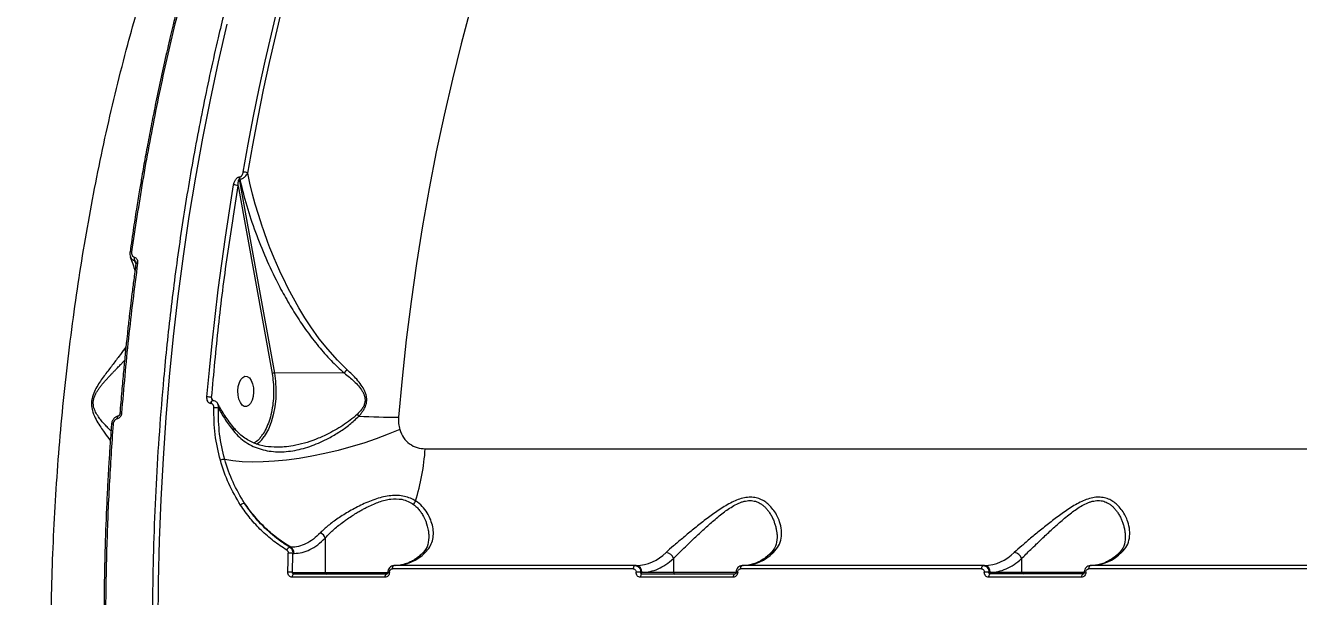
# Model space of a CAD drawing. Header units: millimetres. Extents: x -5873 to 5805, y -5301 to 4302.
# Drawn here: x 136.3 to 512.3, y 1061.1 to 1229.9 of the extents above; entities that cross this region are included whole.
import ezdxf

# ---------------------------------------------------------------- set-up
doc = ezdxf.new("R2010")
doc.units = ezdxf.units.MM
for name, color, linetype in [('DIKOM_ОБЪЕКТ', 7, 'Continuous'), ('DIKOM_РАЗМЕР_ЗОНА', 7, 'Continuous'), ('DIKOM_РАЗМЕР_ОБЪЕКТА', 7, 'Continuous')]:
    doc.layers.add(name, color=color, linetype=linetype)
doc.styles.add('style1', font='arial.ttf', dxfattribs={"width": 0.8})
doc.dimstyles.new('1-50', dxfattribs={"dimtxt": 300, "dimasz": 200, "dimexe": 100, "dimexo": 0, "dimgap": 100, "dimtad": 1, "dimtxsty": 'style1', "dimcen": 200, "dimclrd": 7, "dimclre": 7, "dimclrt": 7, "dimadec": 1, "dimazin": 2, "dimtfac": 1, "dimtmove": 0, "dimatfit": 2, "dimfxl": 0, "dimlwd": 25, "dimlwe": 18, "dimarcsym": 0})

# ---------------------------------------------------------------- blocks, each defined once
blk = doc.blocks.new('*D9')
at = {"layer": 'Defpoints', "color": 0, "transparency": 16777216}
for p in [(1338.11, 2802.44), (-4588.97, -1585.51), (-117.5, -1585.51)]:
    blk.add_point(p, dxfattribs=at)
at = {"layer": 'DIKOM_РАЗМЕР_ОБЪЕКТА', "color": 7, "lineweight": 18, "transparency": 16777216}
for p, q in [((1338.11, 2802.44), (-4688.97, 2802.44)), ((-117.5, -1585.51), (-4688.97, -1585.51))]:
    blk.add_line(p, q, dxfattribs=at)
at = {"layer": 'DIKOM_РАЗМЕР_ОБЪЕКТА', "color": 7, "lineweight": 25, "transparency": 16777216}
blk.add_line((-4588.97, 2602.44), (-4588.97, -1385.51), dxfattribs=at)
at = {"layer": 'DIKOM_РАЗМЕР_ОБЪЕКТА', "color": 7, "transparency": 16777216}
for points in [[(-4622.31, 2602.44), (-4555.64, 2602.44), (-4588.97, 2802.44)], [(-4622.31, -1385.51), (-4555.64, -1385.51), (-4588.97, -1585.51)]]:
    blk.add_solid(points, dxfattribs=at)
at = {"layer": 'DIKOM_РАЗМЕР_ОБЪЕКТА', "color": 7, "transparency": 16777216, "insert": (-4842.15, 460.98), "char_height": 300, "attachment_point": 5, "rotation": 90, "style": 'style1'}
blk.add_mtext('4400', dxfattribs=at)
blk = doc.blocks.new('*D11')
at = {"layer": 'Defpoints', "color": 0, "transparency": 16777216}
for p in [(-510, 4302.44), (-5422.89, -3651.6), (284.83, -3651.6)]:
    blk.add_point(p, dxfattribs=at)
at = {"layer": 'DIKOM_РАЗМЕР_ЗОНА', "color": 7, "lineweight": 18, "transparency": 16777216}
for p, q in [((-510, 4302.44), (-5522.89, 4302.44)), ((284.83, -3651.6), (-5522.89, -3651.6))]:
    blk.add_line(p, q, dxfattribs=at)
at = {"layer": 'DIKOM_РАЗМЕР_ЗОНА', "color": 7, "lineweight": 25, "transparency": 16777216}
blk.add_line((-5422.89, 4102.44), (-5422.89, -3451.6), dxfattribs=at)
at = {"layer": 'DIKOM_РАЗМЕР_ЗОНА', "color": 7, "transparency": 16777216}
for points in [[(-5456.22, 4102.44), (-5389.56, 4102.44), (-5422.89, 4302.44)], [(-5456.22, -3451.6), (-5389.56, -3451.6), (-5422.89, -3651.6)]]:
    blk.add_solid(points, dxfattribs=at)
at = {"layer": 'DIKOM_РАЗМЕР_ЗОНА', "color": 7, "transparency": 16777216, "insert": (-5676.06, -474.49), "char_height": 300, "attachment_point": 5, "rotation": 90, "style": 'style1'}
blk.add_mtext('7950', dxfattribs=at)

msp = doc.modelspace()

# ---------------------------------------------------------------- linework, layer by layer
at = {"layer": 'DIKOM_ОБЪЕКТ', "color": 7, "linetype": 'Continuous', "lineweight": 15}
for p, q in [((199.448, 1185.145), (199.552, 1185.145)), ((199.111, 1182.493), (209.123, 1127.044)), ((199.451, 1184.498), (209.795, 1127.209)), ((199.451, 1184.498), (199.555, 1184.498)), ((168.898, 1159.548), (168.501, 1160.495)), ((165.973, 1135.07), (165.611, 1134.457)), ((230.464, 1127.211), (209.795, 1127.209)), ((191.025, 1118.195), (191.106, 1118.195)), ((191.685, 1119.029), (191.266, 1119.976)), ((191.614, 1119.039), (191.533, 1119.039)), ((254.357, 1104.798), (554.366, 1104.816)), ((214.662, 1075.69), (214.378, 1075.69)), ((224.792, 1078.396), (224.792, 1068.294)), ((215.164, 1068.293), (215.294, 1073.906)), ((215.294, 1073.906), (215.602, 1073.906)), ((327.652, 1072.35), (327.653, 1068.3)), ((430.512, 1072.356), (430.513, 1068.306)), ((215.164, 1068.293), (224.792, 1068.294)), ((224.792, 1068.294), (243.499, 1068.295)), ((315.816, 1069.34), (244.671, 1069.335)), ((316.33, 1070.299), (245.185, 1070.295)), ((316.67, 1070.299), (316.33, 1070.299)), ((318.024, 1068.299), (318.384, 1068.299)), ((318.384, 1068.299), (327.653, 1068.3)), ((327.653, 1068.3), (346.359, 1068.301)), ((418.676, 1069.346), (347.531, 1069.342)), ((419.19, 1070.305), (348.045, 1070.301)), ((419.53, 1070.305), (419.19, 1070.305)), ((420.884, 1068.305), (421.244, 1068.305)), ((421.244, 1068.305), (430.513, 1068.306)), ((430.513, 1068.306), (449.219, 1068.307)), ((521.536, 1069.352), (450.391, 1069.348)), ((522.05, 1070.311), (450.905, 1070.307)), ((242.479, 1066.829), (215.05, 1066.828)), ((242.994, 1067.795), (215.565, 1067.793)), ((345.339, 1066.836), (317.91, 1066.834)), ((345.854, 1067.801), (318.425, 1067.799)), ((448.199, 1066.842), (420.77, 1066.84)), ((448.714, 1067.807), (421.285, 1067.805))]:
    msp.add_line(p, q, dxfattribs=at)
at = {"layer": 'DIKOM_ОБЪЕКТ', "color": 7, "linetype": 'Continuous', "lineweight": 15, "flags": 128}
for points in [[(200.609, 1186.604), (202.098, 1194.887), (203.676, 1203.107), (205.342, 1211.262), (207.095, 1219.348), (208.935, 1227.36), (210.861, 1235.297), (212.872, 1243.153), (214.966, 1250.926)], [(201.916, 1186.308), (203.402, 1194.572), (204.976, 1202.775), (206.638, 1210.912), (208.388, 1218.979), (210.224, 1226.974), (212.145, 1234.893), (214.152, 1242.732), (216.242, 1250.488)], [(267.779, 1234.816), (264.993, 1224.497), (262.37, 1214.017), (259.913, 1203.387), (257.625, 1192.617), (255.506, 1181.715), (253.56, 1170.694), (251.788, 1159.562), (250.192, 1148.331), (248.773, 1137.01), (247.532, 1125.61), (246.471, 1114.143)], [(175.492, 1053.293), (175.597, 1065.48), (175.885, 1077.657), (176.354, 1089.812), (177.005, 1101.935), (177.837, 1114.016), (178.849, 1126.046), (180.04, 1138.013), (181.41, 1149.908), (182.956, 1161.721), (184.679, 1173.442), (186.576, 1185.061), (188.646, 1196.568), (190.888, 1207.953), (193.298, 1219.208), (195.876, 1230.321)], [(231.25, 1128.229), (228.432, 1130.976), (225.546, 1134.217), (223.078, 1137.345), (220.553, 1140.898), (218.828, 1143.546), (217.064, 1146.454), (215.434, 1149.332), (213.917, 1152.195), (212.356, 1155.347), (211.746, 1156.641), (211.106, 1158.039), (210.44, 1159.542), (209.751, 1161.152), (209.042, 1162.869), (208.786, 1163.507), (208.509, 1164.207), (208.211, 1164.972), (207.895, 1165.8), (207.561, 1166.693), (206.965, 1168.333), (206.546, 1169.526), (206.292, 1170.269), (206.223, 1170.471), (206.204, 1170.529), (206.197, 1170.549), (206.195, 1170.556), (206.194, 1170.558), (206.194, 1170.558), (206.194, 1170.559), (206.194, 1170.559), (206.194, 1170.559), (206.194, 1170.559), (206.194, 1170.559), (206.194, 1170.559), (206.194, 1170.559), (205.071, 1174.038), (204.178, 1177.063), (203.361, 1180.084), (202.574, 1183.299), (201.916, 1186.308)], [(189.9, 1120.137), (190.611, 1128.089), (191.399, 1136.013), (192.267, 1143.905), (193.212, 1151.764), (194.235, 1159.586), (195.335, 1167.369), (196.511, 1175.109), (197.764, 1182.804)], [(167.64, 1163.069), (167.489, 1163.065), (167.361, 1163.051), (167.26, 1163.029), (167.19, 1162.998), (167.153, 1162.961), (167.147, 1162.941)], [(169.388, 1159.637), (169.231, 1159.632), (169.099, 1159.617), (168.997, 1159.594), (168.929, 1159.562), (168.898, 1159.523), (168.896, 1159.512)], [(203.354, 1124.002), (203.599, 1122.813), (203.662, 1121.538), (203.537, 1120.28), (203.235, 1119.141), (202.78, 1118.214), (202.209, 1117.574), (201.567, 1117.272), (200.909, 1117.333), (200.285, 1117.752), (199.748, 1118.495), (199.34, 1119.501), (199.095, 1120.691), (199.032, 1121.966), (199.157, 1123.223), (199.459, 1124.362), (199.914, 1125.289), (200.485, 1125.929), (201.126, 1126.231), (201.785, 1126.17), (202.409, 1125.751), (202.946, 1125.008), (203.354, 1124.002)], [(209.795, 1127.209), (210.131, 1124.759), (210.27, 1122.238), (210.208, 1119.706), (209.947, 1117.222), (209.493, 1114.844), (208.857, 1112.63), (208.054, 1110.631), (207.103, 1108.895), (206.81, 1108.458)], [(191.025, 1118.195), (191.068, 1118.466), (191.148, 1118.702), (191.26, 1118.886), (191.393, 1119.001), (191.533, 1119.039)], [(191.619, 1119.039), (191.618, 1119.039), (191.474, 1119.001), (191.34, 1118.886), (191.229, 1118.702), (191.149, 1118.466), (191.106, 1118.195)], [(163.423, 1113.711), (163.424, 1113.942), (163.455, 1114.15), (163.515, 1114.325), (163.599, 1114.454), (163.702, 1114.532), (163.766, 1114.55)], [(246.823, 1110.501), (243.443, 1109.094), (239.894, 1107.761), (236.214, 1106.516), (232.436, 1105.37), (228.6, 1104.335), (224.743, 1103.42), (220.903, 1102.636), (217.117, 1101.99), (213.424, 1101.488), (209.859, 1101.135), (206.459, 1100.935), (203.256, 1100.889), (200.282, 1100.998), (197.566, 1101.261), (195.136, 1101.676)], [(197.724, 1110.114), (197.856, 1110.365), (197.927, 1110.59), (197.934, 1110.779), (197.877, 1110.925), (197.87, 1110.935)], [(213.792, 1068.331), (213.806, 1069.035), (213.821, 1069.738), (213.836, 1070.442), (213.852, 1071.145), (213.869, 1071.848), (213.886, 1072.551), (213.904, 1073.255), (213.922, 1073.958)], [(244.671, 1069.335), (244.684, 1069.525), (244.716, 1069.706), (244.764, 1069.871), (244.828, 1070.016), (244.906, 1070.135), (244.993, 1070.223), (245.087, 1070.277), (245.185, 1070.295)], [(316.33, 1070.299), (316.232, 1070.281), (316.138, 1070.227), (316.051, 1070.139), (315.973, 1070.02), (315.909, 1069.876), (315.86, 1069.71), (315.829, 1069.529), (315.816, 1069.34)], [(347.531, 1069.342), (347.544, 1069.531), (347.576, 1069.712), (347.624, 1069.878), (347.689, 1070.022), (347.766, 1070.141), (347.853, 1070.229), (347.947, 1070.283), (348.045, 1070.301)], [(419.19, 1070.305), (419.092, 1070.287), (418.998, 1070.233), (418.911, 1070.145), (418.833, 1070.027), (418.769, 1069.882), (418.721, 1069.716), (418.689, 1069.535), (418.676, 1069.346)], [(450.391, 1069.348), (450.404, 1069.537), (450.436, 1069.718), (450.485, 1069.884), (450.549, 1070.028), (450.626, 1070.147), (450.713, 1070.235), (450.807, 1070.289), (450.905, 1070.307)], [(215.565, 1067.793), (215.466, 1067.775), (215.372, 1067.72), (215.284, 1067.632), (215.207, 1067.512), (215.143, 1067.367), (215.094, 1067.2), (215.063, 1067.018), (215.05, 1066.828)], [(318.425, 1067.799), (318.326, 1067.781), (318.232, 1067.726), (318.144, 1067.638), (318.067, 1067.519), (318.003, 1067.373), (317.954, 1067.206), (317.923, 1067.024), (317.91, 1066.834)], [(421.285, 1067.805), (421.186, 1067.787), (421.092, 1067.733), (421.004, 1067.644), (420.927, 1067.525), (420.863, 1067.379), (420.814, 1067.212), (420.783, 1067.03), (420.77, 1066.84)]]:
    msp.add_lwpolyline(points, dxfattribs=at)
at = {"layer": 'DIKOM_ОБЪЕКТ', "color": 7, "linetype": 'Continuous', "lineweight": 15}
for centre, radius, start, end in [((201.321, 1184.828), 1.899, 170.41664, 190.03352), ((201.421, 1184.828), 1.896, 170.39795, 190.05221), ((200.623, 1183.635), 2.969, 64.18257, 90.27269), ((197.797, 1179.872), 2.932, 63.37869, 90.6413), ((170.027, 1160.963), 1.596, 164.25648, 197.02502), ((238.199, 1122.052), 9.298, 138.36965, 146.30017), ((209.78, 1125.824), 1.385, 89.37723, 118.29493), ((189.945, 1114.661), 5.477, 76.04479, 90.46741), ((192.315, 1112.143), 4.772, 78.63719, 94.6845), ((164.5, 1114.631), 0.679, 77.39797, 120.04992), ((258.913, 1138.876), 34.339, 224.09984, 225.30535), ((246.884, 1341.952), 227.81, 266.94939, 269.89597), ((162.018, 1111.349), 0.74, 78.80077, 117.73753), ((199.642, 1113.234), 8.613, 304.52516, 326.32172), ((186.985, 1109.255), 67.519, 342.88851, 356.21483), ((194.998, 1098.973), 2.707, 87.07448, 115.29644), ((201.139, 1086.848), 1.894, 94.80947, 134.9048), ((253.746, 1087.476), 2.938, 139.38897, 162.83398), ((222.37, 1077.669), 2.528, 16.70853, 66.19334), ((214.709, 1074.431), 1.302, 104.70815, 161.12892), ((213.547, 1073.963), 2.056, 358.41204, 57.14199), ((213.971, 1056.983), 16.975, 85.53243, 90.16617), ((245.05, 1083.408), 13.122, 272.07504, 315.14449), ((254.316, 1072.839), 1.315, 88.46352, 131.50694), ((316.195, 1083.413), 13.122, 272.07549, 315.14348), ((325.345, 1071.787), 2.375, 13.71919, 86.34041), ((347.91, 1083.414), 13.122, 272.07504, 315.14449), ((357.176, 1072.845), 1.315, 88.45659, 131.51387), ((419.055, 1083.418), 13.121, 272.07481, 315.14472), ((428.205, 1071.793), 2.375, 13.719, 86.34372), ((450.77, 1083.421), 13.122, 272.07608, 315.14345), ((460.036, 1072.851), 1.315, 88.45659, 131.51387), ((213.842, 1045.412), 22.919, 86.69306, 90.12443), ((225.26, 1068.261), 0.468, 175.94719, 265.26109), ((243.642, 1066.012), 2.326, 86.26856, 98.24649), ((316.702, 1045.418), 22.919, 86.69306, 90.12443), ((316.515, 1068.432), 1.874, 355.94092, 85.27046), ((328.12, 1068.267), 0.468, 175.93159, 265.27669), ((346.502, 1066.018), 2.326, 86.26856, 98.24649), ((419.562, 1045.435), 22.909, 86.69229, 90.12492), ((419.375, 1068.438), 1.874, 355.94482, 85.26656), ((430.98, 1068.273), 0.468, 175.93159, 265.27669), ((449.362, 1066.024), 2.326, 86.26856, 98.24649), ((243.447, 1066.968), 0.977, 124.11137, 188.17316), ((346.306, 1066.975), 0.977, 124.09874, 188.18579), ((449.167, 1066.981), 0.977, 124.09874, 188.18579)]:
    msp.add_arc(centre, radius, start, end, dxfattribs=at)
for points, knots in [([(389.961, 1472.261), (386.255, 1472.167), (378.593, 1471.975), (367.042, 1470.108), (355.378, 1467.078), (343.915, 1462.835), (332.683, 1457.457), (321.711, 1450.981), (311.024, 1443.458), (300.646, 1434.936), (290.6, 1425.466), (280.906, 1415.101), (271.581, 1403.894), (262.642, 1391.899), (254.102, 1379.17), (245.974, 1365.762), (238.268, 1351.729), (230.991, 1337.126), (225.351, 1324.658), (221.139, 1314.662), (218.193, 1307.344), (215.345, 1299.94), (212.596, 1292.455), (209.946, 1284.895), (207.394, 1277.266), (204.266, 1267.456), (200.674, 1255.384), (196.758, 1240.957), (192.741, 1224.657), (188.761, 1206.438), (184.973, 1186.275), (181.763, 1166.052), (179.115, 1145.833), (177.167, 1127.141), (175.773, 1109.983), (174.81, 1094.328), (174.151, 1078.633), (173.795, 1062.919), (173.743, 1047.21), (173.993, 1031.526), (174.616, 1013.81), (175.768, 994.114), (177.617, 972.533), (180.048, 951.211), (183.002, 930.171), (185.439, 916.443), (186.656, 909.584)], [0, 0, 0, 0, 0.026812, 0.055425, 0.0837964, 0.1119261, 0.1398143, 0.1674608, 0.1948657, 0.222029, 0.2489507, 0.2756308, 0.3020692, 0.328266, 0.3542211, 0.3799347, 0.4054066, 0.4306369, 0.4556255, 0.4672226, 0.4787602, 0.4902383, 0.5016569, 0.513016, 0.5243156, 0.5355558, 0.5560072, 0.5762587, 0.5963103, 0.6233297, 0.6499774, 0.6762534, 0.7021576, 0.7276901, 0.747293, 0.7668725, 0.7864287, 0.8059615, 0.8254711, 0.8449573, 0.8644202, 0.8916276, 0.9187892, 0.9459052, 0.9729755, 1, 1, 1, 1]), ([(146.661, 977.768), (146.211, 983.272), (145.31, 994.298), (144.42, 1011.006), (143.874, 1027.831), (143.709, 1044.753), (143.907, 1060.672), (144.396, 1075.577), (145.107, 1089.473), (146.082, 1103.423), (147.326, 1117.407), (148.843, 1131.405), (150.607, 1145.157), (152.607, 1158.658), (154.834, 1171.905), (157.329, 1185.119), (160.095, 1198.278), (163.136, 1211.359), (166.245, 1223.513), (169.37, 1234.757), (172.462, 1245.116), (175.746, 1255.375), (179.224, 1265.519), (182.896, 1275.533), (186.762, 1285.401), (191.653, 1297.087), (197.724, 1310.402), (205.15, 1325.059), (213.074, 1339.117), (220.268, 1350.557), (226.531, 1359.669), (231.71, 1366.729), (237.05, 1373.483), (241.025, 1378.279), (243.251, 1380.712), (243.612, 1381.107)], [0, 0, 0, 0, 0.0354951, 0.0711034, 0.1068249, 0.1426591, 0.1786056, 0.2078956, 0.2374131, 0.2671579, 0.2971299, 0.3273291, 0.3577552, 0.3868608, 0.4162541, 0.445935, 0.4759033, 0.5061593, 0.5367026, 0.5617131, 0.5869469, 0.612404, 0.6380843, 0.6639879, 0.6901148, 0.716465, 0.7591828, 0.8024978, 0.84641, 0.8909196, 0.9166241, 0.9425237, 0.9686188, 0.994909, 1, 1, 1, 1]), ([(183.824, 1245.552), (183.282, 1243.501), (182.289, 1239.747), (180.987, 1234.584), (179.97, 1230.432), (179.157, 1227.025), (178.451, 1224.002), (177.446, 1219.617), (176.153, 1213.76), (174.693, 1206.788), (173.375, 1200.164), (172.223, 1194.091), (171.328, 1189.145), (170.598, 1184.966), (169.928, 1181.02), (169.107, 1175.992), (168.151, 1169.863), (167.507, 1165.389), (167.158, 1162.97)], [0, 0, 0, 0, 0.07783, 0.1424865, 0.1940269, 0.2330469, 0.2692341, 0.3060996, 0.3950658, 0.4843769, 0.5601548, 0.6347974, 0.7028614, 0.737135, 0.7838021, 0.8431374, 0.9151818, 1, 1, 1, 1]), ([(184.315, 1245.72), (182.57, 1238.944), (179.105, 1225.49), (174.668, 1204.805), (170.776, 1184.058), (168.68, 1170.031), (167.64, 1163.069)], [0, 0, 0, 0, 0.2555167, 0.5073556, 0.7555168, 1, 1, 1, 1]), ([(197.764, 1182.804), (197.819, 1183.054), (197.928, 1183.553), (198.261, 1184.27), (198.671, 1184.804), (199.047, 1185.052), (199.277, 1185.133), (199.391, 1185.141), (199.448, 1185.145)], [0, 0, 0, 0, 0.2499203, 0.4995218, 0.7488642, 0.8743983, 0.9379914, 1, 1, 1, 1]), ([(199.552, 1185.145), (199.625, 1185.155), (199.77, 1185.174), (199.97, 1185.308), (200.142, 1185.484), (200.33, 1185.756), (200.505, 1186.136), (200.574, 1186.448), (200.609, 1186.604)], [0, 0, 0, 0, 0.1247363, 0.2501616, 0.3690076, 0.5006582, 0.7501572, 1, 1, 1, 1]), ([(199.555, 1184.498), (199.699, 1184.513), (199.98, 1184.543), (200.405, 1184.714), (200.781, 1184.936), (201.199, 1185.267), (201.62, 1185.729), (201.819, 1186.117), (201.916, 1186.308)], [0, 0, 0, 0, 0.149497, 0.2920763, 0.4240505, 0.5481363, 0.7791053, 1, 1, 1, 1]), ([(191.266, 1119.976), (191.917, 1127.02), (193.218, 1141.109), (195.838, 1161.985), (198.02, 1175.657), (199.111, 1182.493)], [0, 0, 0, 0, 0.333315, 0.6666812, 1, 1, 1, 1]), ([(199.111, 1182.493), (199.105, 1182.85), (199.095, 1183.387), (199.183, 1184.022), (199.274, 1184.337), (199.366, 1184.462), (199.415, 1184.493), (199.439, 1184.496), (199.451, 1184.498)], [0, 0, 0, 0, 0.4982061, 0.7484157, 0.9090549, 0.9606752, 0.9812944, 1, 1, 1, 1]), ([(199.555, 1184.498), (200.213, 1181.87), (201.529, 1176.619), (204.139, 1168.843), (207.185, 1161.204), (210.327, 1154.556), (213.404, 1148.864), (216.278, 1144.101), (219.401, 1139.476), (222.797, 1135.054), (226.447, 1130.872), (229.135, 1128.422), (230.464, 1127.211)], [0, 0, 0, 0, 0.1255422, 0.2509411, 0.3755017, 0.4997558, 0.5834671, 0.6671964, 0.7500235, 0.8342952, 0.9180367, 1, 1, 1, 1]), ([(167.147, 1162.941), (167.127, 1162.692), (167.086, 1162.185), (167.215, 1161.729), (167.281, 1161.496)], [0, 0, 0, 0, 0.4890567, 1, 1, 1, 1]), ([(167.64, 1163.069), (167.626, 1162.882), (167.598, 1162.507), (167.736, 1161.984), (167.982, 1161.636), (168.253, 1161.453), (168.412, 1161.415), (168.491, 1161.396)], [0, 0, 0, 0, 0.2488772, 0.4987147, 0.7484093, 0.8752799, 1, 1, 1, 1]), ([(168.904, 1159.537), (168.69, 1157.946), (168.29, 1154.965), (167.76, 1150.781), (167.322, 1147.193), (166.971, 1144.204), (166.691, 1141.745), (166.414, 1139.251), (166.089, 1136.229), (165.679, 1132.25), (165.205, 1127.38), (164.681, 1121.613), (164.346, 1117.459), (164.166, 1115.234)], [0, 0, 0, 0, 0.1089507, 0.2041321, 0.28557, 0.3532809, 0.4072744, 0.4524971, 0.5222963, 0.6119251, 0.7213961, 0.8507372, 1, 1, 1, 1]), ([(169.388, 1159.637), (168.439, 1152.264), (166.551, 1137.606), (165.28, 1122.701), (164.648, 1115.293)], [0, 0, 0, 0, 0.5030406, 1, 1, 1, 1]), ([(167.244, 1161.517), (167.768, 1160.129), (168.312, 1158.687), (168.588, 1157.291), (168.598, 1157.24)], [0, 0, 0, 0, 0.9631938, 1, 1, 1, 1]), ([(167.297, 1161.532), (167.309, 1161.473), (167.372, 1161.164), (167.683, 1160.846), (168.107, 1160.585), (168.369, 1160.525), (168.501, 1160.495)], [0, 0, 0, 0, 0.1040828, 0.5426246, 0.769847, 1, 1, 1, 1]), ([(168.491, 1161.396), (168.574, 1161.375), (168.741, 1161.334), (169.023, 1161.14), (169.28, 1160.775), (169.428, 1160.228), (169.402, 1159.834), (169.388, 1159.637)], [0, 0, 0, 0, 0.1241128, 0.2515797, 0.5012543, 0.7509715, 1, 1, 1, 1]), ([(168.501, 1160.495), (168.533, 1160.481), (168.6, 1160.451), (168.726, 1160.316), (168.792, 1160.184), (168.839, 1160.091)], [0, 0, 0, 0, 0.2015901, 0.4350086, 1, 1, 1, 1]), ([(168.845, 1160.076), (168.872, 1159.99), (168.929, 1159.804), (168.908, 1159.615), (168.896, 1159.513)], [0, 0, 0, 0, 0.4615984, 1, 1, 1, 1]), ([(165.611, 1134.457), (165.048, 1133.675), (163.923, 1132.114), (161.928, 1129.522), (159.786, 1126.736), (157.93, 1124.152), (156.595, 1121.765), (155.964, 1120.046), (155.754, 1118.597), (155.768, 1117.174), (156.196, 1115.35), (157.109, 1113.405), (158.219, 1111.583), (159.517, 1109.716), (160.598, 1108.281), (161.213, 1107.515), (161.352, 1107.343)], [0, 0, 0, 0, 0.105761, 0.2112334, 0.3173799, 0.4252059, 0.4798444, 0.5354151, 0.5633906, 0.5914948, 0.6470224, 0.7199887, 0.7917886, 0.8627928, 0.9690653, 1, 1, 1, 1]), ([(165.611, 1134.457), (165.631, 1134.271), (165.659, 1134.013), (165.793, 1133.761), (165.83, 1133.69)], [0, 0, 0, 0, 0.7185665, 1, 1, 1, 1]), ([(161.546, 1110.094), (161.465, 1110.172), (161.088, 1110.534), (160.386, 1111.25), (159.449, 1112.249), (158.51, 1113.352), (157.6, 1114.578), (156.905, 1115.772), (156.493, 1116.867), (156.299, 1117.78), (156.278, 1118.751), (156.465, 1119.738), (156.82, 1120.685), (157.278, 1121.557), (157.805, 1122.376), (158.371, 1123.146), (158.987, 1123.916), (159.639, 1124.677), (160.305, 1125.42), (160.964, 1126.135), (161.605, 1126.815), (162.255, 1127.495), (162.871, 1128.135), (163.596, 1128.886), (164.3, 1129.618), (164.995, 1130.343), (165.376, 1130.747), (165.556, 1130.937)], [0, 0, 0, 0, 0.0172006, 0.0802269, 0.1431939, 0.2062817, 0.2698452, 0.3334564, 0.3673406, 0.3972284, 0.4292812, 0.4611287, 0.4909811, 0.5247583, 0.5564354, 0.5879519, 0.622365, 0.6593878, 0.6949862, 0.7311822, 0.7675813, 0.80097, 0.8399754, 0.8724257, 0.9266785, 0.9654737, 1, 1, 1, 1]), ([(234.761, 1114.465), (235.004, 1114.741), (235.469, 1115.266), (236.086, 1116.138), (236.586, 1117.047), (236.944, 1118.035), (237.106, 1119.057), (237.057, 1120.077), (236.82, 1121.073), (236.336, 1122.274), (235.455, 1123.733), (234.207, 1125.291), (232.776, 1126.816), (231.773, 1127.744), (231.25, 1128.229)], [0, 0, 0, 0, 0.0657823, 0.1255299, 0.1907337, 0.2507593, 0.3130675, 0.3760261, 0.4355087, 0.5005675, 0.6150223, 0.7506234, 0.8698309, 1, 1, 1, 1]), ([(209.123, 1127.044), (209.255, 1126.205), (209.525, 1124.489), (209.566, 1122.696), (209.587, 1121.779)], [0, 0, 0, 0, 0.4887202, 1, 1, 1, 1]), ([(230.464, 1127.211), (230.964, 1126.814), (231.962, 1126.022), (233.37, 1124.752), (234.68, 1123.395), (235.642, 1122.126), (236.224, 1121.007), (236.524, 1120.098), (236.623, 1119.152), (236.48, 1118.195), (236.113, 1117.282), (235.419, 1116.16), (234.714, 1115.446), (234.253, 1114.979)], [0, 0, 0, 0, 0.1249795, 0.2496881, 0.3746842, 0.4999219, 0.5661894, 0.6249148, 0.6880738, 0.7498118, 0.808905, 0.8747907, 1, 1, 1, 1]), ([(209.587, 1121.779), (209.564, 1120.835), (209.515, 1118.932), (209.112, 1116.161), (208.481, 1113.562), (207.623, 1111.285), (206.827, 1109.683), (206.285, 1108.985), (206.136, 1108.793)], [0, 0, 0, 0, 0.1862134, 0.3754301, 0.5646464, 0.7508619, 0.9313467, 1, 1, 1, 1]), ([(191.025, 1118.195), (190.928, 1118.206), (190.733, 1118.226), (190.479, 1118.375), (190.267, 1118.587), (190.052, 1118.94), (189.888, 1119.465), (189.896, 1119.913), (189.9, 1120.137)], [0, 0, 0, 0, 0.1254925, 0.2507148, 0.3725202, 0.5014709, 0.7507079, 1, 1, 1, 1]), ([(191.925, 1116.899), (191.919, 1117.051), (191.906, 1117.354), (191.755, 1117.768), (191.535, 1118.042), (191.303, 1118.176), (191.17, 1118.189), (191.106, 1118.195)], [0, 0, 0, 0, 0.2497197, 0.4991093, 0.7487753, 0.8771344, 1, 1, 1, 1]), ([(191.619, 1118.961), (191.565, 1119.058), (191.389, 1119.38), (191.316, 1119.731), (191.266, 1119.976)], [0, 0, 0, 0, 0.30221, 1, 1, 1, 1]), ([(191.591, 1119.033), (191.584, 1119.041), (191.558, 1119.068), (191.527, 1119.127), (191.504, 1119.17)], [0, 0, 0, 0, 0.2658015, 1, 1, 1, 1]), ([(193.129, 1118.065), (193.045, 1118.201), (192.875, 1118.474), (192.506, 1118.788), (192.079, 1118.998), (191.768, 1119.025), (191.618, 1119.039)], [0, 0, 0, 0, 0.2559725, 0.5131042, 0.7657305, 1, 1, 1, 1]), ([(193.842, 1101.42), (193.238, 1103.937), (192.031, 1108.971), (191.961, 1114.257), (191.925, 1116.899)], [0, 0, 0, 0, 0.4999996, 1, 1, 1, 1]), ([(193.255, 1116.821), (193.288, 1117.05), (193.354, 1117.501), (193.204, 1117.869), (193.13, 1118.05)], [0, 0, 0, 0, 0.5055114, 1, 1, 1, 1]), ([(197.869, 1110.936), (196.939, 1112.156), (195.156, 1114.496), (193.799, 1116.907), (193.15, 1118.06)], [0, 0, 0, 0, 0.5218589, 1, 1, 1, 1]), ([(163.77, 1114.551), (163.533, 1114.484), (163.032, 1114.344), (162.377, 1113.791), (161.846, 1112.989), (161.732, 1112.341), (161.673, 1112.004)], [0, 0, 0, 0, 0.2167708, 0.4564146, 0.7166662, 1, 1, 1, 1]), ([(163.423, 1113.711), (163.259, 1113.659), (162.931, 1113.556), (162.533, 1113.153), (162.251, 1112.646), (162.191, 1112.265), (162.161, 1112.075)], [0, 0, 0, 0, 0.2496729, 0.499601, 0.7495503, 1, 1, 1, 1]), ([(164.648, 1115.293), (164.619, 1115.109), (164.56, 1114.74), (164.286, 1114.248), (163.899, 1113.859), (163.581, 1113.76), (163.423, 1113.711)], [0, 0, 0, 0, 0.250492, 0.5004487, 0.7503094, 1, 1, 1, 1]), ([(164.16, 1115.219), (164.149, 1115.143), (164.126, 1114.984), (164.029, 1114.769), (163.9, 1114.604), (163.813, 1114.568), (163.771, 1114.551)], [0, 0, 0, 0, 0.2297903, 0.4844557, 0.7474182, 1, 1, 1, 1]), ([(193.255, 1116.821), (193.911, 1115.687), (195.223, 1113.417), (196.89, 1111.215), (197.724, 1110.114)], [0, 0, 0, 0, 0.4996358, 1, 1, 1, 1]), ([(195.136, 1101.676), (194.544, 1104.138), (193.361, 1109.064), (193.29, 1114.235), (193.255, 1116.821)], [0, 0, 0, 0, 0.499956, 1, 1, 1, 1]), ([(197.724, 1110.114), (198.283, 1109.468), (199.395, 1108.185), (201.378, 1106.669), (203.53, 1105.471), (206.608, 1104.332), (210.736, 1103.731), (215.857, 1104.183), (220.957, 1105.616), (225.37, 1107.603), (229.045, 1109.781), (232.081, 1111.907), (233.865, 1113.61), (234.761, 1114.465)], [0, 0, 0, 0, 0.0630869, 0.1252503, 0.1876935, 0.2503789, 0.3750414, 0.4993577, 0.6242615, 0.74863, 0.8323412, 0.9158301, 1, 1, 1, 1]), ([(234.253, 1114.979), (233.577, 1114.388), (232.231, 1113.21), (230.01, 1111.686), (227.71, 1110.289), (225.024, 1108.877), (222.008, 1107.551), (218.664, 1106.414), (215.582, 1105.692), (212.852, 1105.305), (211.251, 1105.277), (210.512, 1105.263)], [0, 0, 0, 0, 0.1013024, 0.2020898, 0.3031094, 0.4044914, 0.5442849, 0.676078, 0.8082036, 0.9114059, 1, 1, 1, 1]), ([(246.471, 1114.143), (246.445, 1113.516), (246.395, 1112.264), (246.681, 1111.088), (246.823, 1110.501)], [0, 0, 0, 0, 0.5004455, 1, 1, 1, 1]), ([(161.682, 1112.02), (161.526, 1109.863), (161.246, 1105.994), (160.923, 1100.844), (160.692, 1096.831), (160.514, 1093.492), (160.204, 1087.212), (159.888, 1079.256), (159.636, 1069.848), (159.532, 1063.851), (159.482, 1059.442), (159.457, 1056.113), (159.444, 1051.888), (159.456, 1046.758), (159.497, 1043.037), (159.52, 1041.026)], [0, 0, 0, 0, 0.0917654, 0.1646125, 0.2185973, 0.2618802, 0.3060517, 0.4843717, 0.5980566, 0.7029289, 0.7372005, 0.7838689, 0.8432048, 0.9152349, 1, 1, 1, 1]), ([(162.161, 1112.075), (161.756, 1106.113), (160.947, 1094.238), (160.243, 1076.393), (159.876, 1058.659), (159.959, 1046.88), (160.001, 1041.016)], [0, 0, 0, 0, 0.2531165, 0.5041554, 0.7531165, 1, 1, 1, 1]), ([(210.587, 1105.252), (209.452, 1105.304), (207.121, 1105.41), (203.764, 1106.391), (200.51, 1108.098), (198.765, 1109.973), (197.869, 1110.936)], [0, 0, 0, 0, 0.230603, 0.4734593, 0.7295755, 1, 1, 1, 1]), ([(246.823, 1110.501), (247.162, 1109.661), (247.838, 1107.984), (249.69, 1106.187), (251.896, 1105.015), (253.537, 1104.87), (254.357, 1104.798)], [0, 0, 0, 0, 0.2506944, 0.5004271, 0.7502536, 1, 1, 1, 1]), ([(206.136, 1108.793), (205.917, 1108.485), (205.334, 1107.663), (204.531, 1106.903), (203.94, 1106.602), (203.785, 1106.523)], [0, 0, 0, 0, 0.3073692, 0.8179026, 1, 1, 1, 1]), ([(199.803, 1088.189), (198.571, 1090.25), (196.109, 1094.372), (194.597, 1099.071), (193.842, 1101.42)], [0, 0, 0, 0, 0.5000002, 1, 1, 1, 1]), ([(200.981, 1088.735), (199.774, 1090.75), (197.36, 1094.781), (195.877, 1099.378), (195.136, 1101.676)], [0, 0, 0, 0, 0.4999945, 1, 1, 1, 1]), ([(251.516, 1089.389), (251.018, 1089.672), (250.023, 1090.238), (248.249, 1090.803), (246.3, 1091.071), (244.216, 1091.002), (242.081, 1090.634), (239.25, 1089.833), (235.806, 1088.416), (231.985, 1086.407), (228.565, 1084.267), (225.585, 1082.092), (224.122, 1080.685), (223.391, 1079.982)], [0, 0, 0, 0, 0.0636276, 0.1271847, 0.1905688, 0.2535784, 0.3167297, 0.3794339, 0.5039786, 0.6283904, 0.7519465, 0.8760938, 1, 1, 1, 1]), ([(213.477, 1074.852), (212.155, 1075.709), (209.512, 1077.423), (205.918, 1080.605), (202.613, 1084.153), (200.74, 1086.844), (199.803, 1088.189)], [0, 0, 0, 0, 0.2506409, 0.50132, 0.7506001, 1, 1, 1, 1]), ([(214.662, 1075.69), (213.39, 1076.505), (210.826, 1078.147), (207.268, 1081.214), (203.913, 1084.702), (201.963, 1087.384), (200.981, 1088.735)], [0, 0, 0, 0, 0.2440493, 0.492066, 0.7440478, 1, 1, 1, 1]), ([(214.378, 1075.69), (213.48, 1076.259), (211.714, 1077.378), (209.262, 1079.299), (206.561, 1081.745), (203.716, 1084.812), (201.88, 1087.445), (200.981, 1088.735)], [0, 0, 0, 0, 0.173134, 0.3402571, 0.5013847, 0.7555308, 1, 1, 1, 1]), ([(224.792, 1078.396), (225.054, 1078.69), (225.607, 1079.312), (226.517, 1080.201), (227.591, 1081.175), (228.806, 1082.187), (230.145, 1083.211), (231.511, 1084.188), (232.843, 1085.079), (234.174, 1085.909), (235.349, 1086.594), (236.393, 1087.166), (237.638, 1087.806), (239.073, 1088.471), (240.783, 1089.143), (242.468, 1089.651), (244.769, 1090.124), (246.36, 1089.977), (247.433, 1089.878)], [0, 0, 0, 0, 0.059252, 0.1249029, 0.1752747, 0.2496575, 0.3218275, 0.3746923, 0.4413945, 0.4993583, 0.544197, 0.5859473, 0.6246281, 0.6904748, 0.75, 0.8152029, 0.8753754, 1, 1, 1, 1]), ([(247.433, 1089.878), (248.087, 1089.706), (249.397, 1089.361), (250.425, 1088.683), (250.939, 1088.344)], [0, 0, 0, 0, 0.499584, 1, 1, 1, 1]), ([(250.939, 1088.344), (251.248, 1088.097), (251.906, 1087.572), (252.696, 1086.654), (253.406, 1085.634), (253.859, 1084.82), (254.16, 1084.193), (254.333, 1083.8), (254.51, 1083.366), (254.684, 1082.889), (254.806, 1082.516), (254.938, 1082.076), (255.081, 1081.54), (255.227, 1080.852), (255.374, 1079.881), (255.461, 1079.139), (255.431, 1078.61), (255.429, 1078.573)], [0, 0, 0, 0, 0.0990726, 0.2108494, 0.3088965, 0.42149, 0.4560338, 0.4943837, 0.5365444, 0.5825166, 0.6323009, 0.6442457, 0.7090777, 0.7862872, 0.841989, 0.9890781, 1, 1, 1, 1]), ([(254.352, 1074.153), (254.841, 1074.682), (255.815, 1075.737), (256.56, 1077.605), (256.841, 1079.6), (256.651, 1081.686), (256.042, 1083.806), (255.01, 1085.876), (253.586, 1087.86), (252.206, 1088.879), (251.516, 1089.389)], [0, 0, 0, 0, 0.1259347, 0.2508896, 0.3755873, 0.5008463, 0.6251018, 0.750149, 0.875028, 1, 1, 1, 1]), ([(357.212, 1074.159), (357.779, 1074.792), (358.906, 1076.052), (359.607, 1078.33), (359.681, 1080.751), (359.187, 1082.987), (358.379, 1084.929), (357.423, 1086.537), (356.279, 1087.921), (355.027, 1089.013), (353.684, 1089.829), (352.167, 1090.372), (350.459, 1090.567), (348.637, 1090.377), (346.792, 1089.837), (344.933, 1089.022), (342.535, 1087.701), (339.639, 1085.749), (336.355, 1083.259), (333.224, 1080.745), (330.292, 1078.316), (327.6, 1076.042), (326.197, 1074.785), (325.497, 1074.157)], [0, 0, 0, 0, 0.0628374, 0.1250332, 0.1875522, 0.24966, 0.2915509, 0.3336366, 0.3744972, 0.40709, 0.4371929, 0.4692324, 0.4998088, 0.5304206, 0.5624906, 0.5926577, 0.625331, 0.6879399, 0.7501168, 0.812756, 0.875169, 0.9376725, 1, 1, 1, 1]), ([(327.652, 1072.35), (328.065, 1072.77), (328.894, 1073.613), (330.389, 1075.074), (331.858, 1076.491), (333.294, 1077.863), (334.625, 1079.12), (336.023, 1080.426), (337.434, 1081.72), (338.878, 1083.011), (340.399, 1084.319), (341.924, 1085.558), (343.501, 1086.739), (345.092, 1087.791), (346.518, 1088.56), (347.678, 1089.03), (348.853, 1089.404), (349.713, 1089.47), (350.293, 1089.514)], [0, 0, 0, 0, 0.0819304, 0.1645551, 0.2495758, 0.3087261, 0.3743733, 0.436895, 0.4995493, 0.5618099, 0.6239237, 0.6915843, 0.7490028, 0.8116374, 0.8744773, 0.9065478, 0.9369561, 1, 1, 1, 1]), ([(350.293, 1089.514), (350.847, 1089.47), (351.671, 1089.405), (352.646, 1089.033), (353.394, 1088.645), (354.141, 1088.114), (354.865, 1087.448), (355.525, 1086.692), (356.146, 1085.823), (356.712, 1084.856), (357.194, 1083.837), (357.592, 1082.791), (357.906, 1081.724), (358.131, 1080.659), (358.256, 1079.621), (358.31, 1078.938), (358.294, 1078.591), (358.294, 1078.578)], [0, 0, 0, 0, 0.0959061, 0.14258, 0.1918096, 0.2543912, 0.3181987, 0.3835033, 0.4524806, 0.5314484, 0.6104121, 0.6841729, 0.7653179, 0.8470158, 0.920074, 0.9970427, 1, 1, 1, 1]), ([(460.072, 1074.165), (460.639, 1074.798), (461.766, 1076.058), (462.467, 1078.337), (462.541, 1080.757), (462.046, 1082.993), (461.239, 1084.936), (460.283, 1086.543), (459.14, 1087.927), (457.887, 1089.019), (456.544, 1089.835), (455.027, 1090.378), (453.319, 1090.573), (451.497, 1090.383), (449.652, 1089.843), (447.793, 1089.028), (445.395, 1087.707), (442.499, 1085.755), (439.215, 1083.266), (436.084, 1080.751), (433.152, 1078.322), (430.46, 1076.048), (429.057, 1074.791), (428.357, 1074.163)], [0, 0, 0, 0, 0.062838, 0.1250327, 0.1875517, 0.2496597, 0.2915501, 0.3336358, 0.3744963, 0.4070892, 0.4371926, 0.4692329, 0.4998077, 0.5304199, 0.5624899, 0.5926586, 0.6253302, 0.687939, 0.7501158, 0.8127564, 0.8751677, 0.9376716, 1, 1, 1, 1]), ([(430.512, 1072.356), (430.925, 1072.776), (431.754, 1073.619), (433.249, 1075.08), (434.718, 1076.497), (436.154, 1077.869), (437.485, 1079.126), (438.883, 1080.432), (440.295, 1081.726), (441.738, 1083.017), (443.259, 1084.326), (444.784, 1085.564), (446.361, 1086.745), (447.952, 1087.797), (449.378, 1088.567), (450.538, 1089.036), (451.713, 1089.41), (452.573, 1089.476), (453.153, 1089.52)], [0, 0, 0, 0, 0.0819293, 0.1645543, 0.2495763, 0.3087268, 0.3743742, 0.4368935, 0.4995504, 0.5618111, 0.6239253, 0.6915861, 0.7490049, 0.8116395, 0.8744801, 0.9065501, 0.9369592, 1, 1, 1, 1]), ([(453.153, 1089.52), (453.707, 1089.476), (454.531, 1089.411), (455.506, 1089.039), (456.254, 1088.651), (457.001, 1088.12), (457.725, 1087.454), (458.385, 1086.698), (459.006, 1085.829), (459.572, 1084.862), (460.054, 1083.843), (460.452, 1082.798), (460.766, 1081.73), (460.991, 1080.665), (461.117, 1079.628), (461.169, 1078.945), (461.154, 1078.597), (461.154, 1078.584)], [0, 0, 0, 0, 0.0959107, 0.1425827, 0.1918142, 0.2543902, 0.3182008, 0.3835053, 0.4524845, 0.531448, 0.6104134, 0.6841762, 0.7653211, 0.847016, 0.9200767, 0.9970451, 1, 1, 1, 1]), ([(223.391, 1079.982), (222.708, 1079.326), (221.345, 1078.017), (219.167, 1076.704), (216.933, 1075.849), (215.421, 1075.743), (214.662, 1075.69)], [0, 0, 0, 0, 0.2513181, 0.5018797, 0.7502623, 1, 1, 1, 1]), ([(214.378, 1075.69), (214.478, 1075.621), (214.702, 1075.468), (214.995, 1075.098), (215.246, 1074.568), (215.277, 1074.137), (215.294, 1073.906)], [0, 0, 0, 0, 0.1858416, 0.4145327, 0.6859707, 1, 1, 1, 1]), ([(215.602, 1073.906), (216.399, 1073.961), (217.989, 1074.071), (220.34, 1074.966), (222.633, 1076.34), (224.072, 1077.71), (224.792, 1078.396)], [0, 0, 0, 0, 0.2498158, 0.4982405, 0.7487847, 1, 1, 1, 1]), ([(255.435, 1078.574), (255.347, 1077.616), (255.179, 1075.775), (254.004, 1074.453), (253.441, 1073.82)], [0, 0, 0, 0, 0.5204757, 1, 1, 1, 1]), ([(358.295, 1078.577), (358.22, 1077.69), (358.062, 1075.839), (356.904, 1074.515), (356.301, 1073.826)], [0, 0, 0, 0, 0.4795668, 1, 1, 1, 1]), ([(461.155, 1078.583), (461.08, 1077.696), (460.922, 1075.845), (459.764, 1074.521), (459.161, 1073.832)], [0, 0, 0, 0, 0.4795668, 1, 1, 1, 1]), ([(213.477, 1074.852), (213.543, 1074.803), (213.676, 1074.707), (213.818, 1074.487), (213.912, 1074.234), (213.919, 1074.05), (213.922, 1073.958)], [0, 0, 0, 0, 0.2510226, 0.5003833, 0.7501432, 1, 1, 1, 1]), ([(253.436, 1073.834), (253.077, 1073.511), (252.267, 1072.782), (250.971, 1071.903), (249.554, 1071.146), (248.088, 1070.621), (246.741, 1070.324), (245.88, 1070.326), (245.525, 1070.327)], [0, 0, 0, 0, 0.1382274, 0.3115944, 0.4887815, 0.6721052, 0.8646521, 1, 1, 1, 1]), ([(318.384, 1068.299), (319.183, 1068.348), (320.779, 1068.445), (323.143, 1069.253), (325.456, 1070.49), (326.92, 1071.73), (327.652, 1072.35)], [0, 0, 0, 0, 0.2499991, 0.5000022, 0.749984, 1, 1, 1, 1]), ([(356.297, 1073.84), (355.937, 1073.517), (355.127, 1072.788), (353.832, 1071.909), (352.414, 1071.152), (350.948, 1070.627), (349.601, 1070.33), (348.74, 1070.332), (348.385, 1070.333)], [0, 0, 0, 0, 0.1382297, 0.3115963, 0.48878, 0.6721031, 0.8646555, 1, 1, 1, 1]), ([(421.244, 1068.305), (422.043, 1068.354), (423.639, 1068.452), (426.003, 1069.259), (428.316, 1070.496), (429.78, 1071.736), (430.512, 1072.356)], [0, 0, 0, 0, 0.2499991, 0.4999964, 0.749984, 1, 1, 1, 1]), ([(459.157, 1073.846), (458.797, 1073.523), (457.987, 1072.794), (456.692, 1071.915), (455.274, 1071.159), (453.808, 1070.633), (452.462, 1070.336), (451.6, 1070.338), (451.245, 1070.339)], [0, 0, 0, 0, 0.1382304, 0.3115972, 0.4887815, 0.6721051, 0.8646551, 1, 1, 1, 1]), ([(215.05, 1066.828), (214.881, 1066.851), (214.544, 1066.896), (214.126, 1067.245), (213.839, 1067.741), (213.808, 1068.135), (213.792, 1068.331)], [0, 0, 0, 0, 0.2505267, 0.5001906, 0.749996, 1, 1, 1, 1]), ([(215.565, 1067.793), (215.51, 1067.8), (215.427, 1067.811), (215.33, 1067.874), (215.252, 1067.953), (215.195, 1068.058), (215.164, 1068.182), (215.164, 1068.255), (215.164, 1068.293)], [0, 0, 0, 0, 0.2444069, 0.370945, 0.500057, 0.7197523, 0.852412, 1, 1, 1, 1]), ([(243.793, 1068.333), (243.77, 1068.136), (243.724, 1067.742), (243.418, 1067.245), (242.987, 1066.897), (242.648, 1066.852), (242.479, 1066.829)], [0, 0, 0, 0, 0.2505635, 0.5002443, 0.7500252, 1, 1, 1, 1]), ([(243.308, 1068.314), (243.3, 1068.233), (243.283, 1068.076), (243.179, 1067.897), (243.044, 1067.787), (242.949, 1067.781), (242.902, 1067.779)], [0, 0, 0, 0, 0.2684775, 0.5222902, 0.7651408, 1, 1, 1, 1]), ([(245.093, 1070.279), (244.859, 1070.244), (244.394, 1070.175), (243.805, 1069.709), (243.478, 1069.166), (243.335, 1068.684), (243.317, 1068.437), (243.308, 1068.314)], [0, 0, 0, 0, 0.2547832, 0.50634, 0.7542168, 0.8773647, 1, 1, 1, 1]), ([(243.793, 1068.333), (243.809, 1068.464), (243.841, 1068.727), (244.044, 1069.058), (244.332, 1069.29), (244.558, 1069.32), (244.671, 1069.335)], [0, 0, 0, 0, 0.2508072, 0.5001719, 0.750001, 1, 1, 1, 1]), ([(315.816, 1069.34), (315.928, 1069.324), (316.152, 1069.293), (316.431, 1069.062), (316.622, 1068.731), (316.642, 1068.468), (316.652, 1068.337)], [0, 0, 0, 0, 0.2507463, 0.5000918, 0.7499374, 1, 1, 1, 1]), ([(316.33, 1070.299), (316.547, 1070.272), (316.879, 1070.231), (317.275, 1069.98), (317.594, 1069.678), (317.839, 1069.273), (317.999, 1068.781), (318.015, 1068.468), (318.024, 1068.299)], [0, 0, 0, 0, 0.2414413, 0.3687424, 0.5000466, 0.701017, 0.838354, 1, 1, 1, 1]), ([(317.91, 1066.834), (317.741, 1066.857), (317.404, 1066.902), (316.986, 1067.251), (316.699, 1067.747), (316.668, 1068.141), (316.652, 1068.337)], [0, 0, 0, 0, 0.2505667, 0.5002036, 0.7499986, 1, 1, 1, 1]), ([(318.425, 1067.799), (318.37, 1067.806), (318.287, 1067.817), (318.19, 1067.88), (318.112, 1067.959), (318.055, 1068.064), (318.024, 1068.188), (318.024, 1068.261), (318.024, 1068.299)], [0, 0, 0, 0, 0.2444029, 0.3709389, 0.5000487, 0.7197686, 0.8524261, 1, 1, 1, 1]), ([(346.653, 1068.339), (346.63, 1068.142), (346.584, 1067.748), (346.278, 1067.252), (345.847, 1066.904), (345.509, 1066.858), (345.339, 1066.836)], [0, 0, 0, 0, 0.2505798, 0.5002341, 0.7500201, 1, 1, 1, 1]), ([(346.168, 1068.32), (346.16, 1068.239), (346.144, 1068.082), (346.039, 1067.903), (345.904, 1067.793), (345.809, 1067.788), (345.762, 1067.785)], [0, 0, 0, 0, 0.268472, 0.5223303, 0.7651759, 1, 1, 1, 1]), ([(347.954, 1070.285), (347.72, 1070.25), (347.254, 1070.181), (346.665, 1069.715), (346.338, 1069.173), (346.195, 1068.69), (346.177, 1068.443), (346.168, 1068.32)], [0, 0, 0, 0, 0.2547901, 0.5063395, 0.7542183, 0.8773653, 1, 1, 1, 1]), ([(346.653, 1068.339), (346.669, 1068.471), (346.701, 1068.733), (346.904, 1069.064), (347.192, 1069.296), (347.418, 1069.326), (347.531, 1069.342)], [0, 0, 0, 0, 0.2508072, 0.5001719, 0.750001, 1, 1, 1, 1]), ([(418.676, 1069.346), (418.788, 1069.33), (419.012, 1069.299), (419.291, 1069.068), (419.482, 1068.737), (419.502, 1068.475), (419.513, 1068.344)], [0, 0, 0, 0, 0.2507463, 0.5000918, 0.7499374, 1, 1, 1, 1]), ([(419.19, 1070.305), (419.407, 1070.278), (419.739, 1070.237), (420.136, 1069.986), (420.454, 1069.684), (420.699, 1069.279), (420.859, 1068.788), (420.875, 1068.475), (420.884, 1068.305)], [0, 0, 0, 0, 0.2414438, 0.3687373, 0.5000429, 0.7010154, 0.8383577, 1, 1, 1, 1]), ([(420.77, 1066.84), (420.601, 1066.863), (420.265, 1066.908), (419.846, 1067.257), (419.559, 1067.754), (419.528, 1068.147), (419.513, 1068.344)], [0, 0, 0, 0, 0.2505667, 0.5002036, 0.7499986, 1, 1, 1, 1]), ([(421.285, 1067.805), (421.23, 1067.812), (421.147, 1067.823), (421.051, 1067.886), (420.972, 1067.965), (420.915, 1068.07), (420.884, 1068.194), (420.884, 1068.267), (420.884, 1068.305)], [0, 0, 0, 0, 0.2444054, 0.3709427, 0.5000539, 0.7197479, 0.8524067, 1, 1, 1, 1]), ([(449.513, 1068.345), (449.49, 1068.148), (449.444, 1067.754), (449.138, 1067.258), (448.707, 1066.91), (448.369, 1066.864), (448.199, 1066.842)], [0, 0, 0, 0, 0.2505792, 0.5002663, 0.7500062, 1, 1, 1, 1]), ([(449.028, 1068.326), (449.02, 1068.245), (449.004, 1068.088), (448.899, 1067.91), (448.765, 1067.799), (448.669, 1067.794), (448.622, 1067.791)], [0, 0, 0, 0, 0.2684683, 0.522307, 0.7652106, 1, 1, 1, 1]), ([(450.814, 1070.291), (450.58, 1070.256), (450.115, 1070.187), (449.525, 1069.721), (449.198, 1069.179), (449.055, 1068.696), (449.037, 1068.449), (449.028, 1068.326)], [0, 0, 0, 0, 0.2547812, 0.5063298, 0.7542078, 0.8773657, 1, 1, 1, 1]), ([(449.513, 1068.345), (449.529, 1068.477), (449.561, 1068.739), (449.764, 1069.071), (450.052, 1069.302), (450.278, 1069.333), (450.391, 1069.348)], [0, 0, 0, 0, 0.2508072, 0.5001318, 0.7499583, 1, 1, 1, 1])]:
    msp.add_open_spline(points, degree=3, knots=knots, dxfattribs=at)

# ---------------------------------------------------------------- dimensions: what is measured, and where the dimension line sits
at = {"layer": 'DIKOM_РАЗМЕР_ЗОНА'}
dim = msp.add_linear_dim(base=(-5422.889, -3651.603), p1=(-510.005, 4302.437), p2=(284.83, -3651.603), angle=90, text='7950', dimstyle='1-50', dxfattribs=at)
dim.commit()
dim.dimension.update_dxf_attribs({"geometry": '*D11', "text_midpoint": (-5422.889, -474.491), "dimtype": 160})
at = {"layer": 'DIKOM_РАЗМЕР_ОБЪЕКТА'}
dim = msp.add_linear_dim(base=(-4588.973, -1585.515), p1=(1338.114, 2802.437), p2=(-117.504, -1585.515), angle=90, text='4400', dimstyle='1-50', dxfattribs=at)
dim.commit()
dim.dimension.update_dxf_attribs({"geometry": '*D9', "text_midpoint": (-4588.973, 460.978), "dimtype": 160})

doc.saveas('drawing.dxf')
